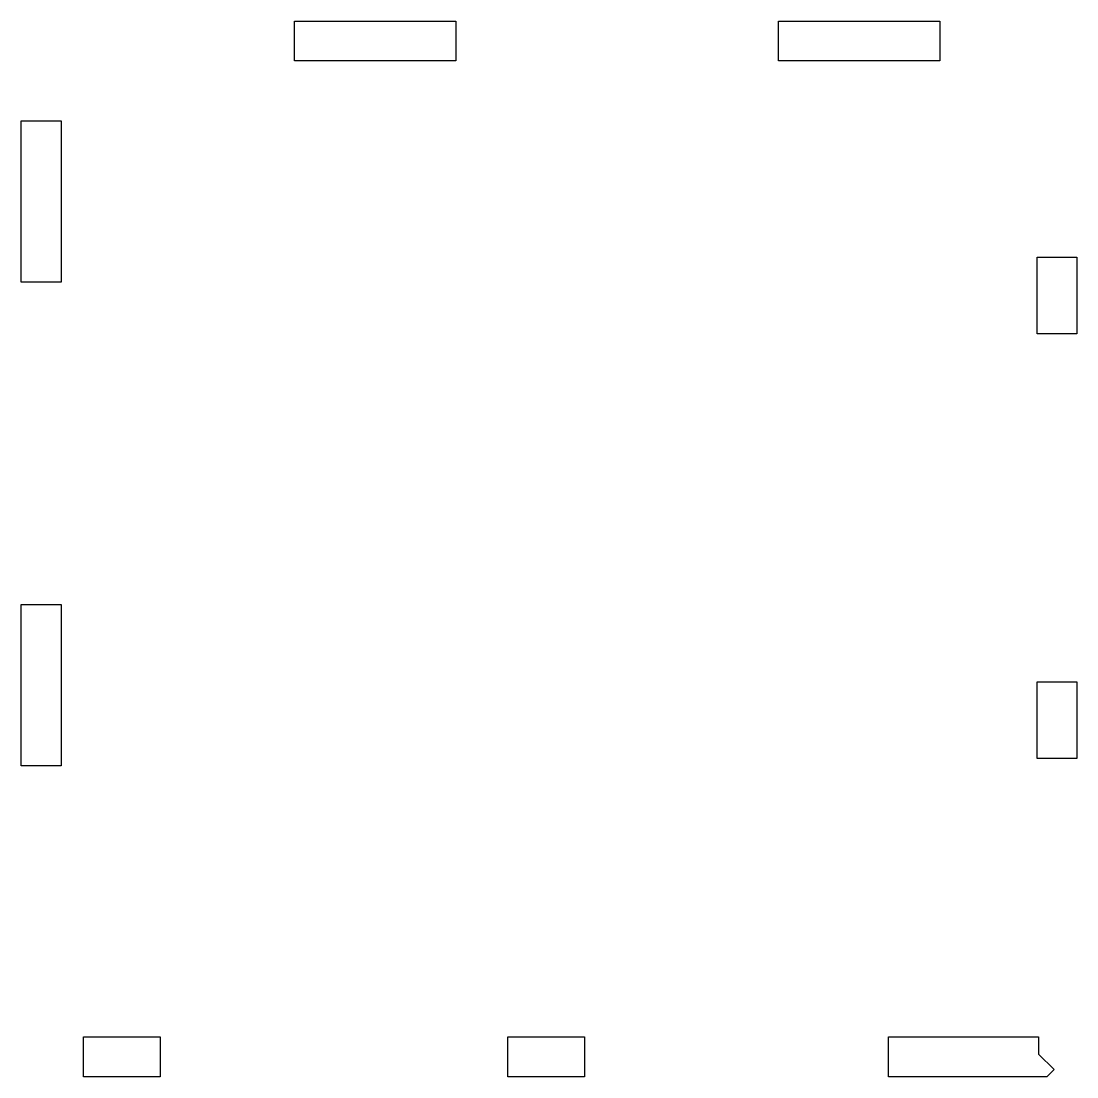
# Model space of a CAD drawing. Extents: x 0 to 1.36, y 0 to 1.36.
import ezdxf

# ---------------------------------------------------------------- set-up
doc = ezdxf.new("R2010")
doc.units = 0
doc.layers.get('0').update_dxf_attribs({"linetype": 'CONTINUOUS'})

msp = doc.modelspace()

# ---------------------------------------------------------------- linework, layer by layer
at = {"color": 160}
for p, q in [((0.3511, 1.3039), (0.3511, 1.3551)), ((0.3511, 1.3551), (0.5581, 1.3551)), ((0.5581, 1.3551), (0.5581, 1.3039)), ((0.9722, 1.3039), (0.9722, 1.3551)), ((0.9722, 1.3551), (1.1792, 1.3551)), ((1.1792, 1.3551), (1.1792, 1.3039)), ((0.5581, 1.3039), (0.3511, 1.3039)), ((1.1792, 1.3039), (0.9722, 1.3039)), ((0, 1.0202), (0, 1.2272)), ((0, 1.2272), (0.0512, 1.2272)), ((0.0512, 1.2272), (0.0512, 1.0202)), ((1.3039, 0.9536), (1.3039, 1.052)), ((1.3039, 1.052), (1.3551, 1.052)), ((1.3551, 1.052), (1.3551, 0.9536)), ((0.0512, 1.0202), (0, 1.0202)), ((1.3551, 0.9536), (1.3039, 0.9536)), ((0, 0.3991), (0, 0.6061)), ((0, 0.6061), (0.0512, 0.6061)), ((0.0512, 0.6061), (0.0512, 0.3991)), ((1.3039, 0.4088), (1.3039, 0.5072)), ((1.3039, 0.5072), (1.3551, 0.5072)), ((1.3551, 0.5072), (1.3551, 0.4088)), ((1.3551, 0.4088), (1.3039, 0.4088)), ((0.0512, 0.3991), (0, 0.3991)), ((0.0799, 0), (0.0799, 0.0512)), ((0.0799, 0.0512), (0.1783, 0.0512)), ((0.1783, 0.0512), (0.1783, 0)), ((0.6247, 0), (0.6247, 0.0512)), ((0.6247, 0.0512), (0.7231, 0.0512)), ((0.7231, 0.0512), (0.7231, 0)), ((1.1134, 0), (1.1134, 0.0512)), ((1.1134, 0.0512), (1.306, 0.0512)), ((1.306, 0.0512), (1.306, 0.0292)), ((1.306, 0.0292), (1.326, 0.0093)), ((0.1783, 0), (0.0799, 0)), ((0.7231, 0), (0.6247, 0)), ((1.3166, 0), (1.1134, 0)), ((1.326, 0.0093), (1.3166, 0))]:
    msp.add_line(p, q, dxfattribs=at)

doc.saveas('drawing.dxf')
